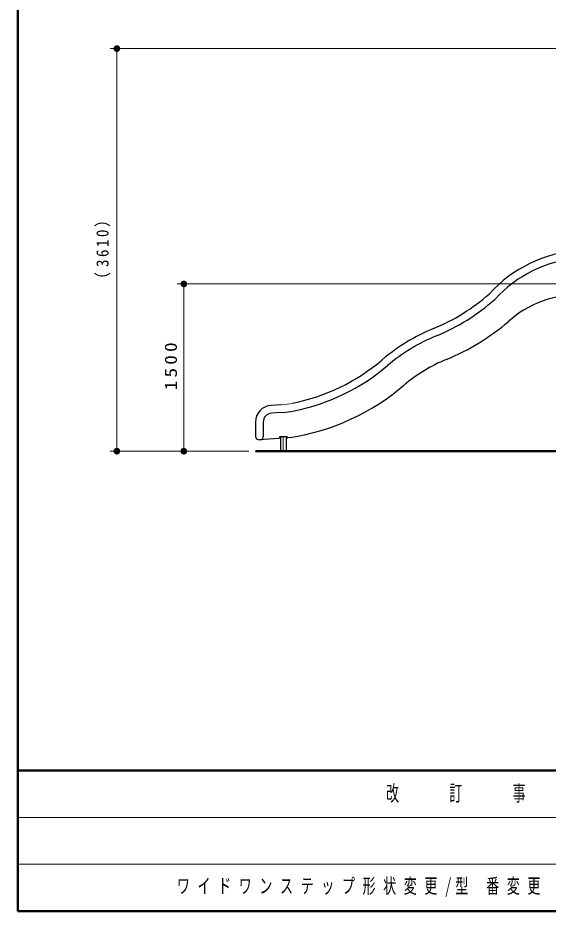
# Model space of a CAD drawing. Units: millimetres on the paper, scale 1:60. Extents: x -385 to 0, y -594 to 267.
# Drawn here: x -385 to -305.8, y -297 to -163.5 of the extents above; entities that cross this region are included whole.
import ezdxf

# ---------------------------------------------------------------- set-up
doc = ezdxf.new("R2010")
doc.units = ezdxf.units.MM
doc.linetypes.add('USER2', pattern=[6, 3, -1, 1, -1])
doc.layers.add('LY_1', color=7, linetype='Continuous', lineweight=25)
doc.styles.add('ＭＳ ゴシック', font='')
doc.styles.get('ＭＳ ゴシック').set_extended_font_data('MS Gothic')

# ---------------------------------------------------------------- blocks, each defined once
blk = doc.blocks.new('filled_dot')
at = {"color": 0, "linetype": 'Continuous', "lineweight": -2, "const_width": 1.25}
blk.add_lwpolyline([(-0.625, 0, 1), (0.625, 0, 1)], format="xyb", close=True, dxfattribs=at)

msp = doc.modelspace()

# ---------------------------------------------------------------- linework, layer by layer
at = {"layer": 'LY_1', "lineweight": 50}
for p, q in [((-385, -30), (-385, -297)), ((-349.514, -228.26), (-208.864, -228.26)), ((-385, -276), (0, -276)), ((-385, -297), (0, -297))]:
    msp.add_line(p, q, dxfattribs=at)
at = {"layer": 'LY_1', "lineweight": 13}
for p, q in [((-298.884, -168.091), (-371.212, -168.091)), ((-370.212, -228.26), (-370.212, -168.091)), ((-298.531, -203.26), (-361.212, -203.26)), ((-360.212, -228.26), (-360.212, -203.26)), ((-350.514, -228.26), (-371.212, -228.26)), ((-350.514, -228.26), (-361.212, -228.26)), ((-385, -283), (-243.5, -283)), ((-385, -290), (-243.5, -290))]:
    msp.add_line(p, q, dxfattribs=at)
at = {"layer": 'LY_1'}
for p, q in [((-345.632, -221.313), (-347.189, -221.422)), ((-345.551, -222.477), (-347.107, -222.585)), ((-349.514, -223.915), (-349.514, -226.06)), ((-348.348, -223.915), (-348.348, -226.049)), ((-346.008, -226.351), (-348.979, -226.559)), ((-345.931, -226.176), (-345.931, -226.268)), ((-344.848, -226.092), (-345.848, -226.092)), ((-345.764, -226.092), (-345.764, -228.26)), ((-344.931, -226.092), (-344.931, -228.26)), ((-344.334, -226.234), (-344.675, -226.258))]:
    msp.add_line(p, q, dxfattribs=at)
at = {"layer": 'LY_1', "linetype": 'USER2', "lineweight": 13}
msp.add_line((-345.348, -226.092), (-345.348, -228.26), dxfattribs=at)
at = {"layer": 'LY_1'}
for centre, radius, start, end in [((-299.794, -218.212), 20, 93.97722, 137.65189), ((-299.794, -218.212), 18.833, 93.97722, 137.84066), ((-334.253, -182.427), 29.75, 292.37115, 311.40962), ((-334.253, -182.427), 30.917, 292.37115, 311.53042), ((-301.468, -220.174), 15.25, 88.91966, 131.96535), ((-334.253, -182.427), 34.75, 292.37115, 310.54046), ((-312.051, -236.37), 28.583, 112.37115, 130.36096), ((-312.051, -236.37), 27.417, 112.37115, 130.36096), ((-349.828, -191.921), 29.75, 281.35987, 310.36096), ((-312.051, -236.37), 23.583, 112.37115, 130.36096), ((-349.828, -191.921), 30.917, 281.35987, 310.36096), ((-349.828, -191.921), 34.75, 279.09521, 310.36096), ((-347.014, -223.915), 2.5, 94, 180), ((-347.014, -223.915), 1.333, 94, 180), ((-346.545, -208.261), 14.25, 274, 281.35987), ((-349.014, -226.06), 0.5, 180, 274), ((-348.848, -226.049), 0.5, 274, 0), ((-346.014, -226.268), 0.0833, 274, 0), ((-345.848, -226.176), 0.0833, 90, 180), ((-344.848, -226.176), 0.0833, 0, 90), ((-344.681, -226.175), 0.0833, 180, 274)]:
    msp.add_arc(centre, radius, start, end, dxfattribs=at)
at = {"layer": 'LY_1', "lineweight": 13}
msp.add_arc((-346.545, -208.261), 13.083, 274, 281.35987, dxfattribs=at)

# ---------------------------------------------------------------- block references
at = {"layer": 'LY_1', "lineweight": 13, "xscale": 0.4, "yscale": 0.4}
for p, rotation in [((-370.212, -168.091), 270), ((-360.212, -203.26), 270), ((-370.212, -228.26), 90), ((-360.212, -228.26), 90)]:
    msp.add_blockref('filled_dot', p, dxfattribs=dict(at, rotation=rotation))

# ---------------------------------------------------------------- texts
at = {"layer": 'LY_1', "char_height": 1.833, "attachment_point": 8, "rotation": 90, "style": 'ＭＳ ゴシック'}
for s, insert in [('\\T1.33;\\W0.9;（3610）', (-371.212, -197.752)), ('\\T1.33;\\W1.15;1500', (-361.212, -215.339))]:
    msp.add_mtext(s, dxfattribs=dict(at, insert=insert))
at = {"layer": 'LY_1', "style": 'ＭＳ ゴシック'}
for s, insert, char_height, attachment_point in [('\\T1.64;\\W0.6;改\u3000\u3000訂\u3000\u3000事\u3000\u3000項', (-314.25, -279.5), 2.346, 5), ('\\T1.58;\\W0.65;ワイドワンステップ形状変更/型\\~番変更', (-361.25, -293.5), 2.199, 4)]:
    msp.add_mtext(s, dxfattribs=dict(at, insert=insert, char_height=char_height, attachment_point=attachment_point))

doc.saveas('drawing.dxf')
